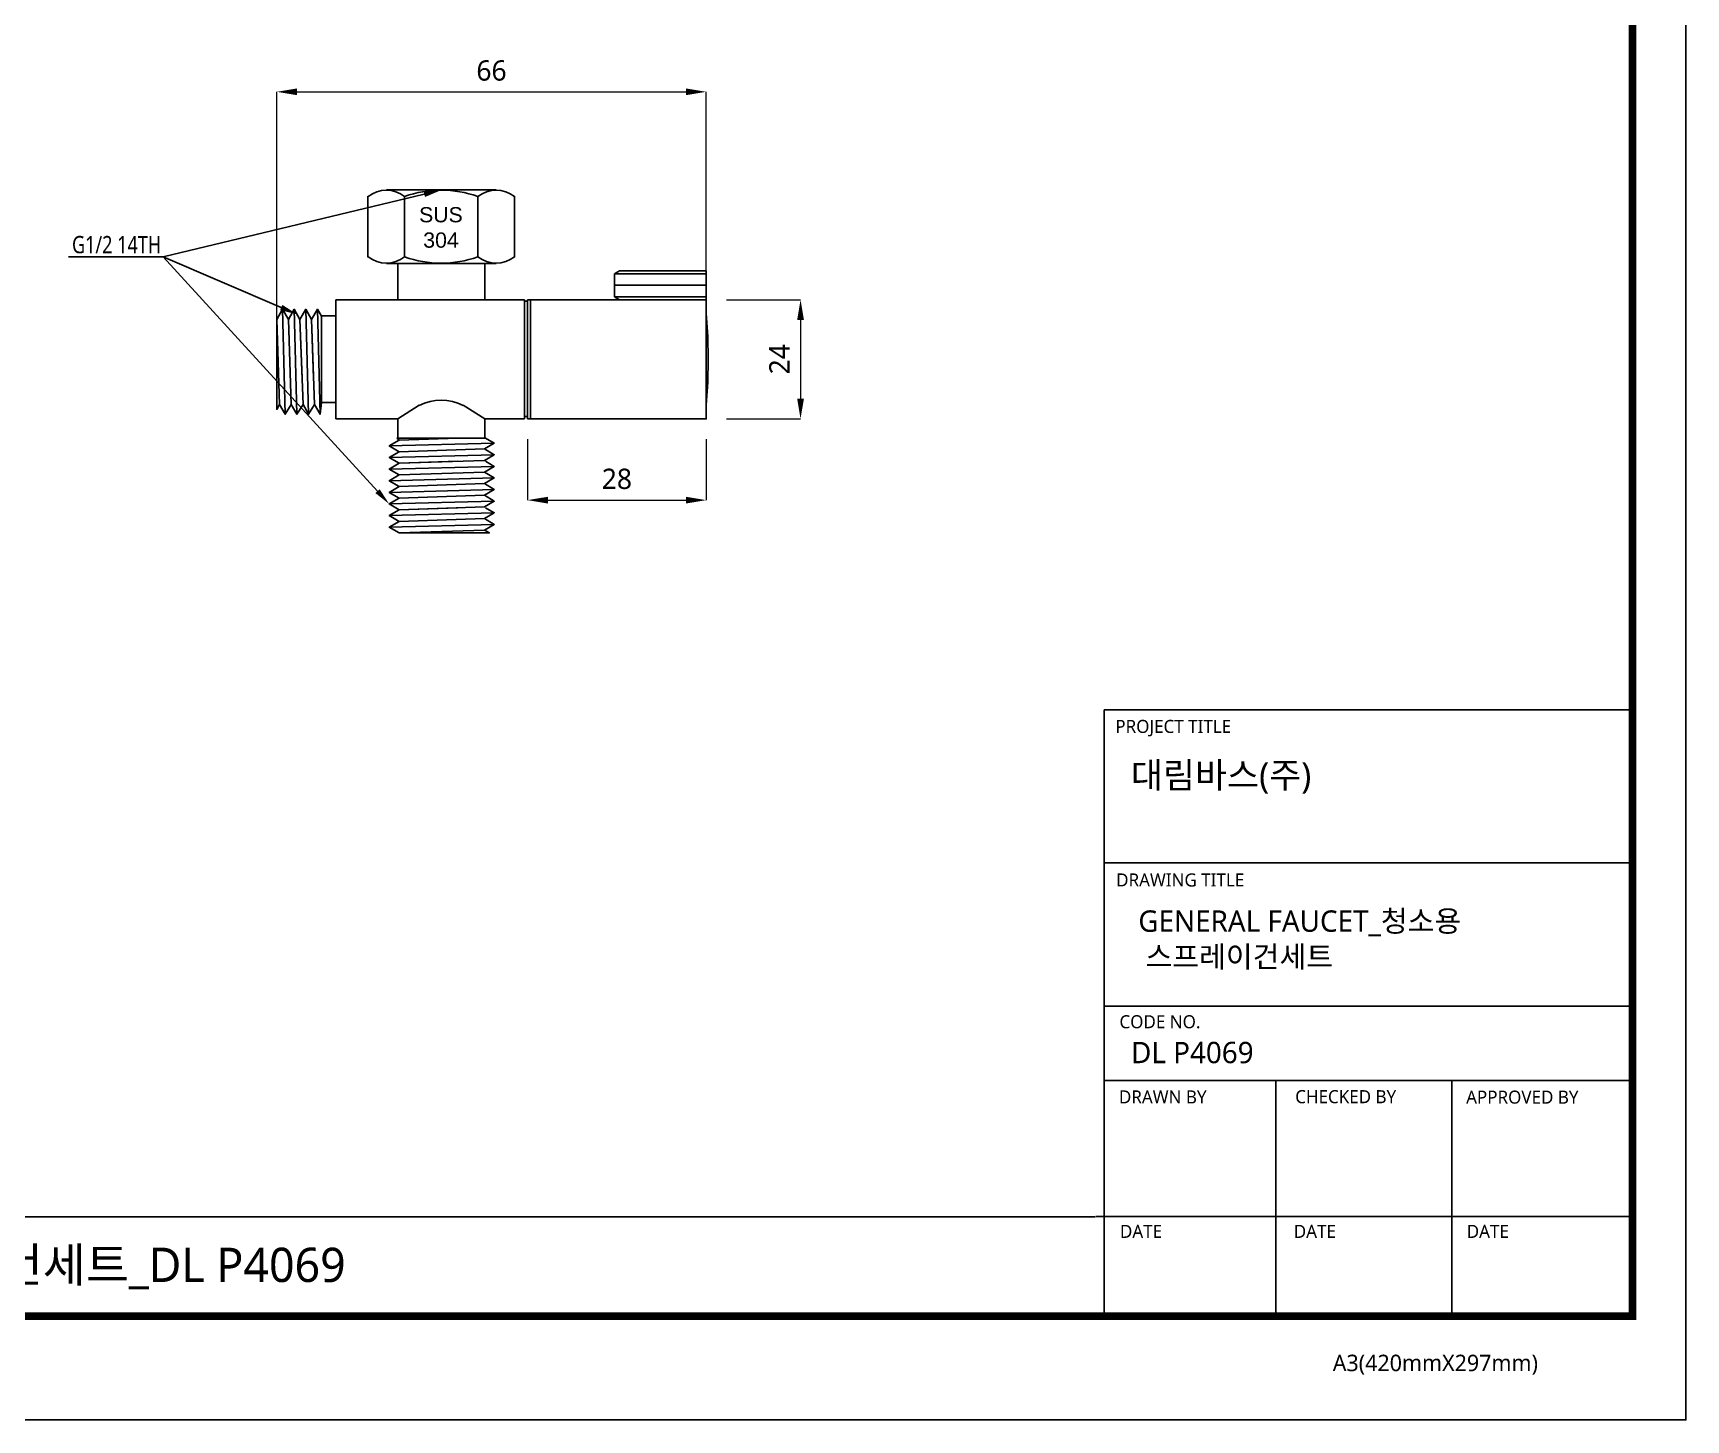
# Model space of a CAD drawing. Extents: x 0 to 651, y -1108 to -631.
# Drawn here: x 325.5 to 651, y -1108.5 to -835.4 of the extents above; entities that cross this region are included whole.
import ezdxf
from ezdxf import colors
from ezdxf.entities.mleader import LeaderData, LeaderLine
from ezdxf.math import Vec2, Vec3

# ---------------------------------------------------------------- set-up
doc = ezdxf.new("R2010")
doc.units = 0
doc.header["$LTSCALE"] = 10
doc.header["$MEASUREMENT"] = 0
doc.header["$PDMODE"] = 3
doc.header["$PDSIZE"] = -10
doc.layers.get('0').update_dxf_attribs({"linetype": 'CONTINUOUS'})
doc.layers.get('DEFPOINTS').update_dxf_attribs({"linetype": 'CONTINUOUS'})
doc.layers.add('PDF_문자', color=7, linetype='CONTINUOUS')
doc.layers.add('PDF_형상', color=7, linetype='CONTINUOUS')
doc.styles.add('Daelim Dimension', font='NanumGothic.ttf')
doc.styles.add('PDF F1', font='arial.ttf')
doc.styles.add('다중지시선', font='NanumGothic.ttf', dxfattribs={"width": 0.8, "height": 3})
doc.dimstyles.new('DEFAULT', dxfattribs={"dimscale": 2, "dimtxt": 2, "dimasz": 2, "dimexe": 0, "dimexo": 2, "dimgap": 1, "dimtad": 1, "dimdec": 0, "dimzin": 9, "dimdsep": 46, "dimtxsty": 'Daelim Dimension', "dimcen": 0.5, "dimclrd": 5, "dimclre": 5, "dimclrt": 256, "dimadec": 1, "dimazin": 0, "dimtfac": 1, "dimtdec": 0, "dimtix": 1, "dimtmove": 0, "dimatfit": 3, "dimfxl": 0, "dimtolj": 1, "dimtzin": 1, "dimlwd": 9, "dimlwe": 9, "dimarcsym": 0})

# ---------------------------------------------------------------- blocks, each defined once
blk = doc.blocks.new('*D3')
at = {"color": 5, "linetype": 'ByBlock', "lineweight": 9, "ltscale": 0.5}
for p, q in [((462.06, -887.87), (476.64, -887.87)), ((476.64, -891.87), (476.64, -907.33)), ((462.06, -911.33), (476.64, -911.33))]:
    blk.add_line(p, q, dxfattribs=at)
at = {"color": 5, "ltscale": 0.5}
for points in [[(475.97, -891.87), (477.31, -891.87), (476.64, -887.87)], [(475.97, -907.33), (477.31, -907.33), (476.64, -911.33)]]:
    blk.add_solid(points, dxfattribs=at)
at = {"layer": 'DEFPOINTS', "color": 0, "ltscale": 0.5}
for p in [(458.06, -887.87), (458.06, -911.33), (476.64, -911.33)]:
    blk.add_point(p, dxfattribs=at)
at = {"ltscale": 0.5, "insert": (472.48, -899.6), "char_height": 4, "attachment_point": 5, "rotation": 90, "style": 'Daelim Dimension'}
blk.add_mtext('\\A1;24', dxfattribs=at)
blk = doc.blocks.new('*D4')
at = {"color": 5, "linetype": 'ByBlock', "lineweight": 9, "ltscale": 0.5}
for p, q in [((422.88, -915.33), (422.88, -927.34)), ((458.06, -915.33), (458.06, -927.34)), ((426.88, -927.34), (454.06, -927.34))]:
    blk.add_line(p, q, dxfattribs=at)
at = {"color": 5, "ltscale": 0.5}
for points in [[(426.88, -926.68), (426.88, -928.01), (422.88, -927.34)], [(454.06, -926.68), (454.06, -928.01), (458.06, -927.34)]]:
    blk.add_solid(points, dxfattribs=at)
at = {"layer": 'DEFPOINTS', "color": 0, "ltscale": 0.5}
for p in [(422.88, -911.33), (458.06, -911.33), (458.06, -927.34)]:
    blk.add_point(p, dxfattribs=at)
at = {"ltscale": 0.5, "insert": (440.47, -923.17), "char_height": 4, "attachment_point": 5, "style": 'Daelim Dimension'}
blk.add_mtext('\\A1;28', dxfattribs=at)
blk = doc.blocks.new('*D5')
at = {"color": 5, "linetype": 'ByBlock', "lineweight": 9, "ltscale": 0.5}
for p, q in [((373.5, -896.62), (373.5, -846.92)), ((377.5, -846.92), (454.06, -846.92)), ((458.06, -896.62), (458.06, -846.92))]:
    blk.add_line(p, q, dxfattribs=at)
at = {"color": 5, "ltscale": 0.5}
for points in [[(377.5, -846.26), (377.5, -847.59), (373.5, -846.92)], [(454.06, -846.26), (454.06, -847.59), (458.06, -846.92)]]:
    blk.add_solid(points, dxfattribs=at)
at = {"layer": 'DEFPOINTS', "color": 0, "ltscale": 0.5}
for p in [(458.06, -846.92), (373.5, -900.62), (458.06, -900.62)]:
    blk.add_point(p, dxfattribs=at)
at = {"ltscale": 0.5, "insert": (415.78, -842.75), "char_height": 4, "attachment_point": 5, "style": 'Daelim Dimension'}
blk.add_mtext('\\A1;66', dxfattribs=at)

msp = doc.modelspace()

# ---------------------------------------------------------------- linework, layer by layer
at = {"color": 5, "ltscale": 40}
for p, q in [((640.47, -968.66), (536.43, -968.66)), ((640.47, -998.74), (536.43, -998.74)), ((640.47, -998.74), (536.43, -998.74)), ((640.47, -1027.03), (536.43, -1027.03)), ((640.47, -1027.03), (536.43, -1027.03)), ((640.47, -1041.62), (536.43, -1041.62)), ((640.47, -1041.62), (536.43, -1041.62)), ((570.22, -1041.62), (570.22, -1088.06)), ((604.9, -1041.62), (604.9, -1088.06)), ((640.47, -1068.45), (534.78, -1068.45)), ((640.47, -1068.45), (537.24, -1068.45)), ((640.47, -1088.06), (551.3, -1088.06))]:
    msp.add_line(p, q, dxfattribs=at)
at = {"color": 5, "ltscale": 0.5}
msp.add_line((536.43, -968.66), (536.43, -1088.69), dxfattribs=at)
at = {"color": 5}
msp.add_line((10.47, -1068.52), (534.66, -1068.52), dxfattribs=at)
at = {"ltscale": 0.5}
msp.add_lwpolyline([(0, -1108.49), (651, -1108.49), (651, -631.49), (0, -631.49)], close=True, dxfattribs=at)
at = {"color": 5, "linetype": 'ByBlock', "lineweight": 200, "const_width": 1.5}
msp.add_lwpolyline([(10.47, -1088.06), (640.47, -1088.06), (640.47, -642.56), (10.47, -642.56)], close=True, dxfattribs=at)
at = {"color": 5, "linetype": 'ByBlock', "lineweight": -2}
for points in [[(402.55, -867.09), (351.1, -879.4)], [(393.33, -925.57), (351.1, -879.4)]]:
    msp.add_lwpolyline(points, dxfattribs=at)
at = {"color": 5}
for points in [[(402.42, -866.53), (405.87, -866.29), (402.68, -867.64)], [(393.75, -925.19), (395.63, -928.09), (392.91, -925.95)]]:
    msp.add_solid(points, dxfattribs=at)
at = {"layer": 'PDF_형상', "lineweight": -3}
for points in [[(391.45, -867.49), (391.45, -879.47)], [(416.7, -866.25), (395.08, -866.25)], [(398.66, -867.49), (398.66, -879.47)], [(413.11, -867.49), (413.11, -879.47)], [(420.32, -879.47), (420.32, -867.49)], [(395.08, -880.71), (416.7, -880.71)], [(397.34, -887.87), (397.34, -880.71)], [(414.44, -887.87), (414.44, -880.71), (397.34, -880.71)], [(440.96, -882.16), (439.98, -882.8), (439.98, -887.27)], [(439.98, -882.8), (458.06, -882.8)], [(458.06, -885.01), (439.98, -885.01)], [(440.96, -882.16), (458.06, -882.16)], [(458.06, -887.87), (458.06, -882.16)], [(385.1, -887.87), (397.34, -887.87), (422.28, -887.87)], [(385.1, -911.33), (385.1, -887.87)], [(385.1, -887.87), (385.1, -911.33)], [(422.28, -887.87), (422.28, -911.33)], [(422.28, -888.17), (422.88, -888.17)], [(422.88, -887.87), (422.88, -911.33)], [(422.88, -887.87), (423.48, -887.87)], [(423.48, -887.87), (423.48, -911.33)], [(423.48, -887.87), (426.8, -887.87), (458.06, -887.87), (458.06, -911.33), (423.48, -911.33)], [(440.96, -887.87), (439.98, -887.27)], [(439.98, -887.27), (458.06, -887.27)], [(373.5, -891.75), (374.65, -889.75)], [(374.05, -908.51), (373.5, -891.75)], [(376.35, -908.51), (375.16, -910.43), (374.05, -908.51), (373.5, -909.49), (373.5, -891.75)], [(375.16, -910.43), (374.65, -889.75), (375.8, -891.75)], [(375.8, -891.75), (376.95, -889.75)], [(376.35, -908.51), (375.8, -891.75)], [(377.46, -910.43), (376.95, -889.75), (378.06, -891.75)], [(378.06, -891.75), (379.21, -889.75)], [(378.66, -908.51), (378.06, -891.75)], [(378.49, -903.31), (378.06, -891.75)], [(379.77, -910.43), (379.21, -889.75), (380.36, -891.75)], [(380.36, -891.75), (381.51, -889.75)], [(380.36, -891.75), (380.92, -908.51)], [(380.75, -903.31), (380.36, -891.75)], [(382.03, -910.43), (381.51, -889.75), (382.28, -891.11)], [(382.28, -891.07), (385.1, -891.07)], [(385.1, -908.13), (382.28, -908.13), (382.28, -891.07)], [(385.1, -891.07), (382.28, -891.07), (382.28, -908.13), (385.1, -908.13)], [(385.1, -891.07), (382.28, -891.07), (382.28, -908.13)], [(382.28, -891.07), (385.1, -891.07)], [(385.1, -908.13), (382.28, -908.13), (382.28, -891.07)], [(385.1, -891.07), (385.1, -908.13)], [(458.06, -908.55), (458.36, -904.08), (458.45, -899.6), (458.36, -895.12), (458.06, -890.6)], [(382.28, -908.13), (382.03, -910.43), (380.92, -908.51)], [(382.28, -908.13), (385.1, -908.13)], [(378.66, -908.51), (377.46, -910.43), (376.35, -908.51)], [(380.92, -908.51), (379.77, -910.43), (378.66, -908.51)], [(385.1, -911.33), (397.34, -911.33)], [(397.34, -911.33), (401.56, -908.64)], [(397.34, -911.33), (401.56, -908.64)], [(397.34, -911.33), (401.56, -908.64)], [(397.34, -911.33), (401.56, -908.64)], [(397.34, -915.12), (397.34, -911.33)], [(397.34, -915.12), (397.34, -911.33)], [(397.34, -915.12), (397.34, -911.33)], [(397.34, -915.12), (397.34, -911.33)], [(414.44, -911.33), (410.21, -908.64)], [(414.44, -911.33), (410.21, -908.64)], [(414.44, -911.33), (410.21, -908.64)], [(414.44, -911.33), (410.21, -908.64)], [(414.44, -911.33), (422.28, -911.33)], [(414.44, -915.12), (414.44, -911.33)], [(414.44, -915.12), (414.44, -911.33)], [(414.44, -915.12), (414.44, -911.33)], [(414.44, -915.12), (414.44, -911.33)], [(422.28, -910.9), (422.88, -910.9)], [(422.88, -911.33), (423.48, -911.33)], [(416.31, -916.1), (395.63, -916.66), (397.59, -915.51)], [(397.59, -917.81), (395.63, -916.66)], [(416.31, -918.41), (395.63, -918.92), (397.59, -917.81)], [(397.17, -915.12), (397.59, -915.51), (409.15, -915.12)], [(414.61, -915.12), (397.17, -915.12)], [(397.34, -915.12), (414.44, -915.12)], [(414.39, -917.21), (397.59, -917.81)], [(414.61, -915.12), (416.31, -916.1), (414.39, -917.21)], [(414.39, -917.21), (416.31, -918.41), (414.39, -919.51)], [(397.59, -920.07), (395.63, -918.92)], [(416.31, -920.71), (395.63, -921.22), (397.59, -920.07)], [(414.39, -919.51), (397.59, -920.07)], [(409.15, -919.68), (397.59, -920.07)], [(414.61, -919.68), (416.31, -920.71), (414.39, -921.82)], [(397.59, -922.37), (395.63, -921.22)], [(416.31, -922.97), (395.63, -923.52), (397.59, -922.37)], [(397.59, -924.67), (395.63, -923.52)], [(414.39, -921.82), (397.59, -922.37)], [(414.39, -924.08), (397.59, -924.67)], [(414.39, -921.82), (416.31, -922.97), (414.39, -924.08)], [(414.39, -924.08), (416.31, -925.27), (414.39, -926.38)], [(416.31, -925.27), (395.63, -925.83), (397.59, -924.67)], [(397.59, -926.93), (395.63, -925.83)], [(416.31, -927.57), (395.63, -928.09), (397.59, -926.93)], [(414.39, -926.38), (397.59, -926.93)], [(414.39, -926.38), (416.31, -927.57), (414.39, -928.68)], [(397.59, -929.24), (395.63, -928.09)], [(416.31, -929.83), (395.63, -930.39), (397.59, -929.24)], [(397.59, -931.54), (395.63, -930.39)], [(414.39, -928.68), (397.59, -929.24)], [(409.15, -928.85), (397.59, -929.24)], [(414.61, -928.85), (416.31, -929.83), (414.39, -930.94)], [(416.31, -932.14), (395.63, -932.69), (397.59, -931.54)], [(397.59, -933.8), (395.63, -932.69)], [(414.39, -930.94), (397.59, -931.54)], [(414.39, -930.94), (416.31, -932.14), (414.39, -933.25), (415.37, -933.8), (397.59, -933.8)], [(414.39, -933.25), (397.59, -933.8)]]:
    msp.add_lwpolyline(points, dxfattribs=at)
for centre, radius, start, end in [((395.08, -872.1), 5.81, 51.9068, 128.0932), ((405.87, -887.91), 21.62, 70.526, 109.474), ((416.7, -872.1), 5.81, 51.9068, 128.0932), ((395.08, -874.86), 5.81, 231.9068, 308.0932), ((405.87, -859.05), 21.62, 250.526, 289.474), ((416.7, -874.86), 5.81, 231.9068, 308.0932), ((405.87, -917.24), 9.58, 63.2837, 116.7163), ((405.87, -917.24), 9.58, 63.2837, 116.7163), ((405.87, -917.24), 9.58, 63.2837, 116.7163), ((405.87, -917.24), 9.58, 63.2837, 116.7163)]:
    msp.add_arc(centre, radius, start, end, dxfattribs=at)

# ---------------------------------------------------------------- texts
at = {"color": 5, "ltscale": 40, "style": 'Daelim Dimension'}
for s, height, p in [('PROJECT TITLE', 2.569, (538.63, -973.19)), ('DRAWING TITLE', 2.569, (538.79, -1003.43)), ('CODE NO.', 2.569, (539.44, -1031.35)), ('DRAWN BY', 2.569, (539.34, -1046.16)), ('CHECKED BY', 2.569, (574.05, -1046.11)), ('APPROVED BY', 2.569, (607.71, -1046.2)), ('DATE', 2.569, (539.54, -1072.64)), ('DATE', 2.569, (573.77, -1072.64)), ('DATE', 2.569, (607.83, -1072.64)), ('A3(420mmX297mm)', 3.2424, (581.45, -1098.88))]:
    msp.add_text(s, height=height, dxfattribs=at).set_placement(p)
at = {"attachment_point": 1, "style": 'Daelim Dimension'}
for s, insert, char_height, width in [('대림바스(주)', (541.68, -978.99), 5.036, 80.9399), (' GENERAL FAUCET_청소용\\P  스프레이건세트', (541.73, -1008.14), 4.2041, 88.8638), ('DL P4069', (541.73, -1034.03), 4.204, 70.7511)]:
    msp.add_mtext(s, dxfattribs=dict(at, insert=insert, char_height=char_height, width=width))
at = {"color": 2, "insert": (127.34, -1074.57), "char_height": 6.7566, "width": 305.0527, "attachment_point": 1, "style": 'Daelim Dimension'}
msp.add_mtext('대림바스(주)_GENERAL FAUCET_청소용_스프레이건세트_DL P4069', dxfattribs=at)
at = {"layer": 'PDF_문자', "attachment_point": 4, "style": 'PDF F1'}
for s, insert, char_height in [('SUS', (401.52, -871.15), 2.992), ('304', (402.33, -876.14), 3.009)]:
    msp.add_mtext(s, dxfattribs=dict(at, insert=insert, char_height=char_height))

# ---------------------------------------------------------------- dimensions: what is measured, and where the dimension line sits
at = {"ltscale": 0.5}
for base, p1, p2, text, picture, middle in [((458.06, -846.92), (373.5, -900.62), (458.06, -900.62), '66', '*D5', (415.78, -842.75)), ((458.06, -927.34), (422.88, -911.33), (458.06, -911.33), '28', '*D4', (440.47, -923.17))]:
    dim = msp.add_linear_dim(base=base, p1=p1, p2=p2, text=text, dimstyle='DEFAULT', override={"dimdec": 1, "dimtdec": 1, "dimfxl": 1.25, "dimarcsym": 1}, dxfattribs=at)
    dim.commit()
    dim.dimension.update_dxf_attribs({"geometry": picture, "text_midpoint": middle})
dim = msp.add_linear_dim(base=(476.64, -911.33), p1=(458.06, -887.87), p2=(458.06, -911.33), angle=90, text='24', dimstyle='DEFAULT', override={"dimdec": 1, "dimtdec": 1, "dimfxl": 1.25, "dimarcsym": 1}, dxfattribs=at)
dim.commit()
dim.dimension.update_dxf_attribs({"geometry": '*D3', "text_midpoint": (472.48, -899.6)})

# ---------------------------------------------------------------- leaders
ml = msp.add_multileader_mtext('Standard')
ml.set_content('{\\C256;G1/2 14TH}', color=2, style='다중지시선')
ml.set_leader_properties(color=5)
ml.build(insert=Vec2(0, 0))
ml.multileader.update_dxf_attribs({"text_left_attachment_type": 6, "text_right_attachment_type": 6, "dogleg_length": 0.36, "arrow_head_size": 3.41})
ctx = ml.context
ctx.base_point, ctx.char_height, ctx.arrow_head_size, ctx.landing_gap_size, ctx.plane_origin = Vec3(331.32, -879.4), 3.408, 3.41, 0.016, Vec3(356.06, -866.4)
ctx.left_attachment, ctx.right_attachment, ctx.text_align_type = 6, 6, 2
notes = []
notes.append((ctx, [(1, (1, 1, 0), (351.1, -879.4), (-1, 0), 0.36, [(0, [(377.51, -890.75)], 0, [])])]))
ctx.mtext.insert, ctx.mtext.alignment, ctx.mtext.flow_direction = Vec3(350.73, -875.31), 3, 5
for ctx, leaders in notes:
    for number, flags, end, landing, length, lines in leaders:
        leader = LeaderData()
        leader.index, (leader.has_last_leader_line, leader.has_dogleg_vector, leader.attachment_direction) = number, flags
        leader.last_leader_point, leader.dogleg_vector, leader.dogleg_length = Vec3(end), Vec3(landing), length
        for number, points, colour, breaks in lines:
            line = LeaderLine()
            line.index, line.vertices, line.color, line.breaks = number, Vec3.list(points), colors.encode_raw_color(colour), breaks
            leader.lines.append(line)
        ctx.leaders.append(leader)

doc.saveas('drawing.dxf')
